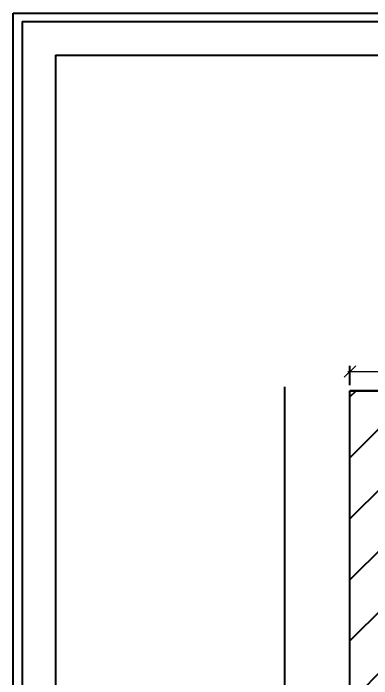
# Model space of a CAD drawing. Header units: metres. Extents: x 25391 to 25818, y 51852 to 52034.
# Drawn here: x 25390.94 to 25406.48, y 51942.91 to 51971.82 of the extents above; entities that cross this region are included whole.
import ezdxf

# ---------------------------------------------------------------- set-up
doc = ezdxf.new("R2010")
doc.units = ezdxf.units.M
doc.header["$MEASUREMENT"] = 0
doc.layers.get('0').update_dxf_attribs({"true_color": 0xffffff})
doc.layers.add('__BN_BuildingPlan', color=52, linetype='Continuous', true_color=0xbdbd00)
doc.layers.add('h', color=7, linetype='Continuous')
doc.styles.add('PreDCRFont', font='arial.ttf', dxfattribs={"height": 0.25})
doc.dimstyles.new('PDCR-PLOT-INT', dxfattribs={"dimtxt": 0.25, "dimasz": 0.23, "dimexe": 0.25, "dimexo": 0.25, "dimgap": 0.25, "dimtad": 0, "dimzin": 0, "dimdsep": 46, "dimtxsty": 'PreDCRFont', "dimblk": 'OBLIQUE', "dimcen": 0.5, "dimdle": 0.1, "dimadec": 0, "dimazin": 0, "dimtfac": 1, "dimtix": 1, "dimtofl": 0, "dimtmove": 1, "dimatfit": 1, "dimfxl": 1, "dimtolj": 1, "dimtzin": 0, "dimlwd": 15, "dimarcsym": 0})

# ---------------------------------------------------------------- blocks, each defined once
blk = doc.blocks.new('_Oblique')
at = {"color": 0, "linetype": 'ByBlock', "lineweight": -2}
blk.add_line((-0.5, -0.5), (0.5, 0.5), dxfattribs=at)
blk = doc.blocks.new('*D24')
at = {"color": 0, "lineweight": -2, "ltscale": 2, "transparency": 16777216}
for p, q in [((25405.54, 51955.672), (25405.54, 51956.51)), ((25436.02, 51955.672), (25436.02, 51956.51))]:
    blk.add_line(p, q, dxfattribs=at)
at = {"color": 0, "lineweight": 15, "ltscale": 2, "transparency": 16777216}
for p, q in [((25405.44, 51956.26), (25420.108, 51956.26)), ((25436.12, 51956.26), (25421.452, 51956.26))]:
    blk.add_line(p, q, dxfattribs=at)
at = {"layer": 'Defpoints', "color": 0, "ltscale": 2, "transparency": 16777216}
for p in [(25405.54, 51956.26), (25405.54, 51955.422), (25436.02, 51955.422)]:
    blk.add_point(p, dxfattribs=at)
at = {"color": 0, "lineweight": 15, "ltscale": 2, "transparency": 16777216, "xscale": 0.5, "yscale": 0.5, "zscale": 0.5, "rotation": 180}
blk.add_blockref('_Oblique', (25405.54, 51956.26), dxfattribs=at)
at = {"color": 0, "lineweight": 15, "ltscale": 2, "transparency": 16777216, "xscale": 0.5, "yscale": 0.5, "zscale": 0.5}
blk.add_blockref('_Oblique', (25436.02, 51956.26), dxfattribs=at)
at = {"color": 0, "ltscale": 2, "transparency": 16777216, "insert": (25420.78, 51956.26), "char_height": 0.25, "attachment_point": 5, "style": 'PreDCRFont'}
blk.add_mtext('\\A1;30.48', dxfattribs=at)

msp = doc.modelspace()

# ---------------------------------------------------------------- hatches: boundary and pattern name
at = {"layer": 'h', "ltscale": 2, "transparency": 33554687}
h = msp.add_hatch(dxfattribs=at)
h.set_pattern_fill('ANSI31', color=8, scale=15)
h.set_pattern_definition([(45, (101.9381, 13.0772), (-1.325825215, 1.325825215), [])])
h.paths.add_polyline_path([(25407.04044, 51955.42234), (25405.54044, 51955.42234), (25405.54044, 51864.02234), (25436.02044, 51864.02234), (25436.02044, 51870.11834), (25407.04044, 51870.11834)])
h.paths.add_polyline_path([(25407.12889, 51892.16164), (25407.12889, 51904.18346), (25405.45356, 51904.18346), (25405.45356, 51892.16164)], flags=9)
h.paths.add_polyline_path([(25415.74338, 51866.01914), (25428.82494, 51866.01914), (25428.82494, 51867.69446), (25415.74338, 51867.69446)], flags=24)

# ---------------------------------------------------------------- linework, layer by layer
at = {"color": 11, "ltscale": 2, "true_color": 0xf27172}
for p, q in [((25390.93849, 51857.83547), (25390.93849, 51971.81852)), ((25391.32186, 51971.46068), (25391.32186, 51858.1933)), ((25392.76661, 51969.99681), (25392.76661, 51859.65717))]:
    msp.add_line(p, q, dxfattribs=at)
at = {"color": 11, "true_color": 0xf27172}
msp.add_line((25392.76661, 51969.99681), (25534.85041, 51969.99681), dxfattribs=at)
at = {"color": 7, "ltscale": 2}
for p, q in [((25402.70894, 51864.19601), (25402.70894, 51955.59601)), ((25436.02044, 51955.42234), (25405.54044, 51955.42234)), ((25405.54044, 51864.02234), (25405.54044, 51955.42234))]:
    msp.add_line(p, q, dxfattribs=at)
msp.add_lwpolyline([(25405.54044, 51955.42234), (25436.02044, 51955.42234), (25436.02044, 51864.02234), (25405.54044, 51864.02234)], close=True, dxfattribs=at)
at = {"layer": '__BN_BuildingPlan'}
for p, q in [((25390.93849, 51971.81852), (25535.20898, 51971.81852)), ((25391.32186, 51971.46068), (25534.85041, 51971.46068))]:
    msp.add_line(p, q, dxfattribs=at)

# ---------------------------------------------------------------- dimensions: what is measured, and where the dimension line sits
at = {"color": 7, "ltscale": 2}
dim = msp.add_linear_dim(base=(25405.54044, 51956.26049), p1=(25436.02044, 51955.42234), p2=(25405.54044, 51955.42234), dimstyle='PDCR-PLOT-INT', override={"dimtxt": 0.9, "dimasz": 0.5}, dxfattribs=at)
dim.commit()
dim.dimension.update_dxf_attribs({"geometry": '*D24', "text_midpoint": (25420.78044, 51956.26049)})

doc.saveas('drawing.dxf')
